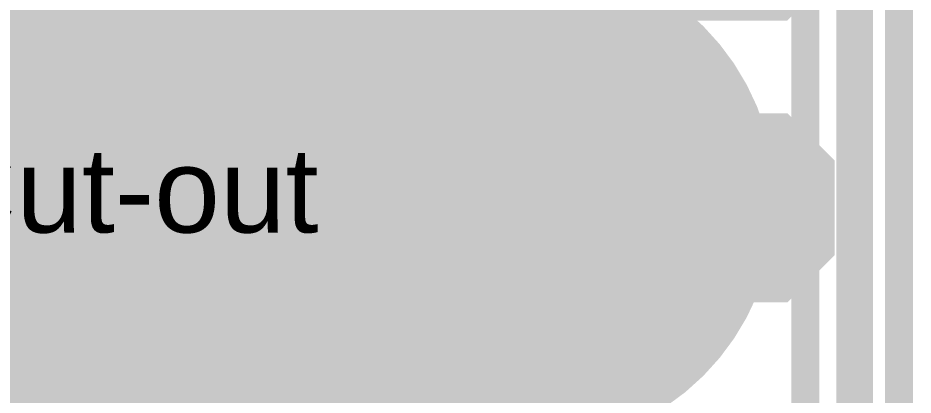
# Model space of a CAD drawing. Header units: inches. Extents: x -17 to 443, y -40 to 218.
# Drawn here: x 3.26 to 11.32, y 11.85 to 15.25 of the extents above; entities that cross this region are included whole.
import ezdxf

# ---------------------------------------------------------------- set-up
doc = ezdxf.new("R2010")
doc.units = ezdxf.units.IN
for name, color, linetype in [('Board Outline', 216, 'Continuous'), ('Bottom Layer', 5, 'Continuous'), ('Bottom Overlay', 54, 'Continuous'), ('Bottom Paste', 16, 'Continuous'), ('Bottom Solder', 6, 'Continuous'), ('Fabrication', 76, 'Continuous'), ('Top Layer', 1, 'Continuous'), ('Top Overlay', 2, 'Continuous'), ('Top Paste', 8, 'Continuous'), ('Top Solder', 216, 'Continuous')]:
    doc.layers.add(name, color=color, linetype=linetype)
doc.styles.add('Arial', font='', dxfattribs={"height": 0.2})
doc.styles.get('Arial').set_extended_font_data('Arial')

# ---------------------------------------------------------------- blocks, each defined once
blk = doc.blocks.new('SEMG_PAD_B_64')
at = {"layer": 'Bottom Layer'}
h = blk.add_hatch(color=5, dxfattribs=at)
edge = h.paths.add_edge_path()
edge.add_arc((-3.15, 0.0128), 2.1, 90, 270)
edge.add_line((-3.15, -2.0872), (3.15, -2.0872))
edge.add_arc((3.15, 0.0128), 2.1, 270, 450)
edge.add_line((3.15, 2.1128), (-3.15, 2.1128))
at = {"layer": 'Bottom Paste'}
h = blk.add_hatch(color=16, dxfattribs=at)
edge = h.paths.add_edge_path()
edge.add_arc((-3.15, 0.0128), 2.1, 90, 270)
edge.add_line((-3.15, -2.0872), (3.15, -2.0872))
edge.add_arc((3.15, 0.0128), 2.1, 270, 450)
edge.add_line((3.15, 2.1128), (-3.15, 2.1128))
at = {"layer": 'Bottom Solder'}
h = blk.add_hatch(color=6, dxfattribs=at)
edge = h.paths.add_edge_path()
edge.add_arc((-3.15, 0.0128), 2.2016, 90, 270)
edge.add_line((-3.15, -2.1888), (3.15, -2.1888))
edge.add_arc((3.15, 0.0128), 2.2016, 270, 450)
edge.add_line((3.15, 2.2144), (-3.15, 2.2144))
at = {"layer": 'Bottom Overlay'}
blk.add_lwpolyline([(-5.6832, 10.9657, 0.127, 0.127, 0), (-5.6832, -10.9657, 0.127, 0.127, 0)], format="xyseb", dxfattribs=at)
blk = doc.blocks.new('T____P____SMD_3_P____204')
at = {"layer": 'Top Layer'}
h = blk.add_hatch(color=1, dxfattribs=at)
edge = h.paths.add_edge_path()
edge.add_arc((-0.5, 3.04), 0.5, 90, 180)
edge.add_line((-1, 3.04), (-1, 2.04))
edge.add_arc((-0.5, 2.04), 0.5, 180, 270)
edge.add_line((-0.5, 1.54), (0.5, 1.54))
edge.add_arc((0.5, 2.04), 0.5, 270, 360)
edge.add_line((1, 2.04), (1, 3.04))
edge.add_arc((0.5, 3.04), 0.5, 0, 90)
edge.add_line((0.5, 3.54), (-0.5, 3.54))
h = blk.add_hatch(color=1, dxfattribs=at)
edge = h.paths.add_edge_path()
edge.add_arc((-1, 0), 1, 90, 270)
edge.add_line((-1, -1), (1, -1))
edge.add_arc((1, 0), 1, 270, 450)
edge.add_line((1, 1), (-1, 1))
h = blk.add_hatch(color=1, dxfattribs=at)
edge = h.paths.add_edge_path()
edge.add_arc((-0.5, -2.04), 0.5, 90, 180)
edge.add_line((-1, -2.04), (-1, -3.04))
edge.add_arc((-0.5, -3.04), 0.5, 180, 270)
edge.add_line((-0.5, -3.54), (0.5, -3.54))
edge.add_arc((0.5, -3.04), 0.5, 270, 360)
edge.add_line((1, -3.04), (1, -2.04))
edge.add_arc((0.5, -2.04), 0.5, 0, 90)
edge.add_line((0.5, -1.54), (-0.5, -1.54))
at = {"layer": 'Top Paste'}
h = blk.add_hatch(color=8, dxfattribs=at)
edge = h.paths.add_edge_path()
edge.add_arc((-0.5, 3.04), 0.5, 90, 180)
edge.add_line((-1, 3.04), (-1, 2.04))
edge.add_arc((-0.5, 2.04), 0.5, 180, 270)
edge.add_line((-0.5, 1.54), (0.5, 1.54))
edge.add_arc((0.5, 2.04), 0.5, 270, 360)
edge.add_line((1, 2.04), (1, 3.04))
edge.add_arc((0.5, 3.04), 0.5, 0, 90)
edge.add_line((0.5, 3.54), (-0.5, 3.54))
h = blk.add_hatch(color=8, dxfattribs=at)
edge = h.paths.add_edge_path()
edge.add_arc((-1, 0), 1, 90, 270)
edge.add_line((-1, -1), (1, -1))
edge.add_arc((1, 0), 1, 270, 450)
edge.add_line((1, 1), (-1, 1))
h = blk.add_hatch(color=8, dxfattribs=at)
edge = h.paths.add_edge_path()
edge.add_arc((-0.5, -2.04), 0.5, 90, 180)
edge.add_line((-1, -2.04), (-1, -3.04))
edge.add_arc((-0.5, -3.04), 0.5, 180, 270)
edge.add_line((-0.5, -3.54), (0.5, -3.54))
edge.add_arc((0.5, -3.04), 0.5, 270, 360)
edge.add_line((1, -3.04), (1, -2.04))
edge.add_arc((0.5, -2.04), 0.5, 0, 90)
edge.add_line((0.5, -1.54), (-0.5, -1.54))
at = {"layer": 'Top Solder'}
h = blk.add_hatch(color=216, dxfattribs=at)
edge = h.paths.add_edge_path()
edge.add_arc((-0.5, 3.04), 0.6016, 90, 180)
edge.add_line((-1.1016, 3.04), (-1.1016, 2.04))
edge.add_arc((-0.5, 2.04), 0.6016, 180, 270)
edge.add_line((-0.5, 1.4384), (0.5, 1.4384))
edge.add_arc((0.5, 2.04), 0.6016, 270, 360)
edge.add_line((1.1016, 2.04), (1.1016, 3.04))
edge.add_arc((0.5, 3.04), 0.6016, 0, 90)
edge.add_line((0.5, 3.6416), (-0.5, 3.6416))
h = blk.add_hatch(color=216, dxfattribs=at)
edge = h.paths.add_edge_path()
edge.add_arc((-1, 0), 1.1016, 90, 270)
edge.add_line((-1, -1.1016), (1, -1.1016))
edge.add_arc((1, 0), 1.1016, 270, 450)
edge.add_line((1, 1.1016), (-1, 1.1016))
h = blk.add_hatch(color=216, dxfattribs=at)
edge = h.paths.add_edge_path()
edge.add_arc((-0.5, -2.04), 0.6016, 90, 180)
edge.add_line((-1.1016, -2.04), (-1.1016, -3.04))
edge.add_arc((-0.5, -3.04), 0.6016, 180, 270)
edge.add_line((-0.5, -3.6416), (0.5, -3.6416))
edge.add_arc((0.5, -3.04), 0.6016, 270, 360)
edge.add_line((1.1016, -3.04), (1.1016, -2.04))
edge.add_arc((0.5, -2.04), 0.6016, 0, 90)
edge.add_line((0.5, -1.4384), (-0.5, -1.4384))
blk = doc.blocks.new('4_P___SMD_W____CON__205')
at = {"layer": 'Top Layer'}
blk.add_hatch(color=1, dxfattribs=at).paths.add_polyline_path([(5.455, 0.75), (4.705, 0.75), (4.33, 0.375), (4.33, -0.375), (4.705, -0.75), (5.455, -0.75), (5.83, -0.375), (5.83, 0.375)])
at = {"layer": 'Top Paste'}
blk.add_hatch(color=8, dxfattribs=at).paths.add_polyline_path([(5.455, 0.75), (4.705, 0.75), (4.33, 0.375), (4.33, -0.375), (4.705, -0.75), (5.455, -0.75), (5.83, -0.375), (5.83, 0.375)])
at = {"layer": 'Top Solder'}
for points in [[(2.9658, 0.8516), (2.1142, 0.8516), (1.6884, 0.4258), (1.6884, -0.4258), (2.1142, -0.8516), (2.9658, -0.8516), (3.3916, -0.4258), (3.3916, 0.4258)], [(5.5058, 0.8516), (4.6542, 0.8516), (4.2284, 0.4258), (4.2284, -0.4258), (4.6542, -0.8516), (5.5058, -0.8516), (5.9316, -0.4258), (5.9316, 0.4258)]]:
    blk.add_hatch(color=216, dxfattribs=at).paths.add_polyline_path(points)
at = {"layer": 'Top Overlay'}
for points in [[(-0.3797, 0.9652, 0.2, 0.2, 0), (8.102, 0.9652, 0.2, 0.2, 0)], [(8.1165, -0.9652, 0.2, 0.2, 0), (-0.491, -0.9652, 0.2, 0.2, 0)]]:
    blk.add_lwpolyline(points, format="xyseb", dxfattribs=at)

msp = doc.modelspace()

# ---------------------------------------------------------------- linework, layer by layer
at = {"layer": 'Board Outline'}
msp.add_lwpolyline([(11.1884, 24.5041, 0.127, 0.127, 0), (11.1884, 2.6483, 0.127, 0.127, 0)], format="xyseb", dxfattribs=at)
msp.add_lwpolyline([(11.1884, 24.5041, 0.127, 0.127, 0), (11.1884, 2.6483, 0.127, 0.127, 0)], format="xyseb", dxfattribs=at)
at = {"layer": 'Bottom Layer'}
for points in [[(10.8278, 10.2695, 0.254, 0.254, 0), (10.8278, 23.137, 0.254, 0.254, 0)], [(10.3452, 11.6948, 0.254, 0.254, 0), (10.3452, 16.9993, 0.254, 0.254, 0)]]:
    msp.add_lwpolyline(points, format="xyseb", dxfattribs=at)
at = {"layer": 'Fabrication'}
for points in [[(11.1884, 24.5041, 0.254, 0.254, 0), (11.1884, 2.6483, 0.254, 0.254, 0)], [(7.853, 15.7018, 0.254, 0.254, -0.198912), (9.338, 15.0867, 0.254, 0.254, 0)], [(9.338, 15.0867, 0.254, 0.254, -0.198912), (9.953, 13.6018, 0.254, 0.254, 0)], [(9.953, 13.6018, 0.254, 0.254, -0.198912), (9.338, 12.1169, 0.254, 0.254, 0)], [(9.338, 12.1169, 0.254, 0.254, -0.198912), (7.853, 11.5018, 0.254, 0.254, 0)]]:
    msp.add_lwpolyline(points, format="xyseb", dxfattribs=at)
for points in [[(9.2745, 15.0867, 0.127, 0.127, 1), (9.4015, 15.0867, 0.127, 0.127, 1)], [(9.2745, 15.0867, 0.127, 0.127, 1), (9.4015, 15.0867, 0.127, 0.127, 1)], [(9.8895, 13.6018, 0.127, 0.127, 1), (10.0165, 13.6018, 0.127, 0.127, 1)], [(9.8895, 13.6018, 0.127, 0.127, 1), (10.0165, 13.6018, 0.127, 0.127, 1)], [(9.2745, 12.1169, 0.127, 0.127, 1), (9.4015, 12.1169, 0.127, 0.127, 1)], [(9.2745, 12.1169, 0.127, 0.127, 1), (9.4015, 12.1169, 0.127, 0.127, 1)]]:
    msp.add_lwpolyline(points, format="xyseb", close=True, dxfattribs=at)
at = {"layer": 'Top Layer'}
for points in [[(7.1129, 10.747, 0.3048, 0.3048, 0), (7.1129, 21.9622, 0.3048, 0.3048, 0)], [(6.4242, 14.6001, 0.3048, 0.3048, 0), (6.4242, 16.7139, 0.3048, 0.3048, 0)], [(7.7559, 14.9736, 0.3048, 0.3048, -0.198912), (8.0399, 15.6594, 0.3048, 0.3048, 0)], [(6.2459, 15.4577, 0.3048, 0.3048, -0.156726), (5.5666, 14.7784, 0.3048, 0.3048, 0)], [(7.7559, 9.8693, 0.3048, 0.3048, 0), (7.7559, 14.9736, 0.3048, 0.3048, 0)], [(5.5666, 14.7784, 0.3048, 0.3048, -0.106589), (4.9274, 14.6069, 0.3048, 0.3048, 0)], [(2.1262, 14.5668, 0.381, 0.381, 0), (4.6071, 14.5668, 0.381, 0.381, 0)], [(4.6991, 14.6049, 0.3048, 0.3048, 0), (4.8493, 14.6049, 0.3048, 0.3048, 0)], [(4.9274, 14.6069, 0.3048, 0.3048, -0.012432), (4.8493, 14.6049, 0.3048, 0.3048, 0)], [(8.4699, 13.2162, 0.3048, 0.3048, -0.414214), (8.7934, 13.5397, 0.3048, 0.3048, 0)], [(8.7934, 13.5397, 0.3048, 0.3048, 0), (9.4949, 13.5397, 0.3048, 0.3048, 0)], [(9.4949, 13.5397, 0.3048, 0.3048, -0.414214), (9.6267, 13.4078, 0.3048, 0.3048, 0)], [(9.6267, 13.4078, 0.3048, 0.3048, 0), (9.7586, 13.5397, 0.3048, 0.3048, 0)], [(8.4699, 10.747, 0.3048, 0.3048, 0), (8.4699, 13.2162, 0.3048, 0.3048, 0)], [(4.6991, 12.0455, 0.381, 0.381, 0), (5.9782, 10.7664, 0.381, 0.381, 0)], [(4.6991, 12.0455, 0.3048, 0.3048, 0), (4.6991, 12.0649, 0.3048, 0.3048, 0)]]:
    msp.add_lwpolyline(points, format="xyseb", dxfattribs=at)
for points in [[(7.6797, 14.9736, 0.1524, 0.1524, 1), (7.8321, 14.9736, 0.1524, 0.1524, 1)], [(7.6797, 14.9736, 0.1524, 0.1524, 1), (7.8321, 14.9736, 0.1524, 0.1524, 1)], [(5.4904, 14.7784, 0.1524, 0.1524, 1), (5.6428, 14.7784, 0.1524, 0.1524, 1)], [(5.4904, 14.7784, 0.1524, 0.1524, 1), (5.6428, 14.7784, 0.1524, 0.1524, 1)], [(4.5118, 14.5668, 0.1905, 0.1905, 1), (4.7023, 14.5668, 0.1905, 0.1905, 1)], [(4.6229, 14.6049, 0.1524, 0.1524, 1), (4.7753, 14.6049, 0.1524, 0.1524, 1)], [(4.7731, 14.6049, 0.1524, 0.1524, 1), (4.9255, 14.6049, 0.1524, 0.1524, 1)], [(4.7731, 14.6049, 0.1524, 0.1524, 1), (4.9255, 14.6049, 0.1524, 0.1524, 1)], [(4.8512, 14.6069, 0.1524, 0.1524, 1), (5.0036, 14.6069, 0.1524, 0.1524, 1)], [(4.8512, 14.6069, 0.1524, 0.1524, 1), (5.0036, 14.6069, 0.1524, 0.1524, 1)], [(6.348, 14.6001, 0.1524, 0.1524, 1), (6.5004, 14.6001, 0.1524, 0.1524, 1)], [(8.7172, 13.5397, 0.1524, 0.1524, 1), (8.8696, 13.5397, 0.1524, 0.1524, 1)], [(8.7172, 13.5397, 0.1524, 0.1524, 1), (8.8696, 13.5397, 0.1524, 0.1524, 1)], [(9.4187, 13.5397, 0.1524, 0.1524, 1), (9.5711, 13.5397, 0.1524, 0.1524, 1)], [(9.4187, 13.5397, 0.1524, 0.1524, 1), (9.5711, 13.5397, 0.1524, 0.1524, 1)], [(9.6824, 13.5397, 0.1524, 0.1524, 1), (9.8348, 13.5397, 0.1524, 0.1524, 1)], [(9.5505, 13.4078, 0.1524, 0.1524, 1), (9.7029, 13.4078, 0.1524, 0.1524, 1)], [(9.5505, 13.4078, 0.1524, 0.1524, 1), (9.7029, 13.4078, 0.1524, 0.1524, 1)], [(8.3937, 13.2162, 0.1524, 0.1524, 1), (8.5461, 13.2162, 0.1524, 0.1524, 1)], [(8.3937, 13.2162, 0.1524, 0.1524, 1), (8.5461, 13.2162, 0.1524, 0.1524, 1)], [(4.6038, 12.0455, 0.1905, 0.1905, 1), (4.7943, 12.0455, 0.1905, 0.1905, 1)], [(4.6229, 12.0649, 0.1524, 0.1524, 1), (4.7753, 12.0649, 0.1524, 0.1524, 1)], [(4.6229, 12.0455, 0.1524, 0.1524, 1), (4.7753, 12.0455, 0.1524, 0.1524, 1)]]:
    msp.add_lwpolyline(points, format="xyseb", close=True, dxfattribs=at)

# ---------------------------------------------------------------- block references
for name, p, rotation in [('SEMG_PAD_B_64', (4.699, 13.589), 180), ('4_P___SMD_W____CON__205', (9.7586, 18.6197), 270), ('T____P____SMD_3_P____204', (4.699, 14.6049), 180)]:
    msp.add_blockref(name, p, dxfattribs=dict(rotation=rotation))

# ---------------------------------------------------------------- texts
at = {"layer": 'Fabrication', "style": 'Arial'}
msp.add_text('Cut-out', height=0.762, dxfattribs=at).set_placement((2.4732, 13.318))

doc.saveas('drawing.dxf')
